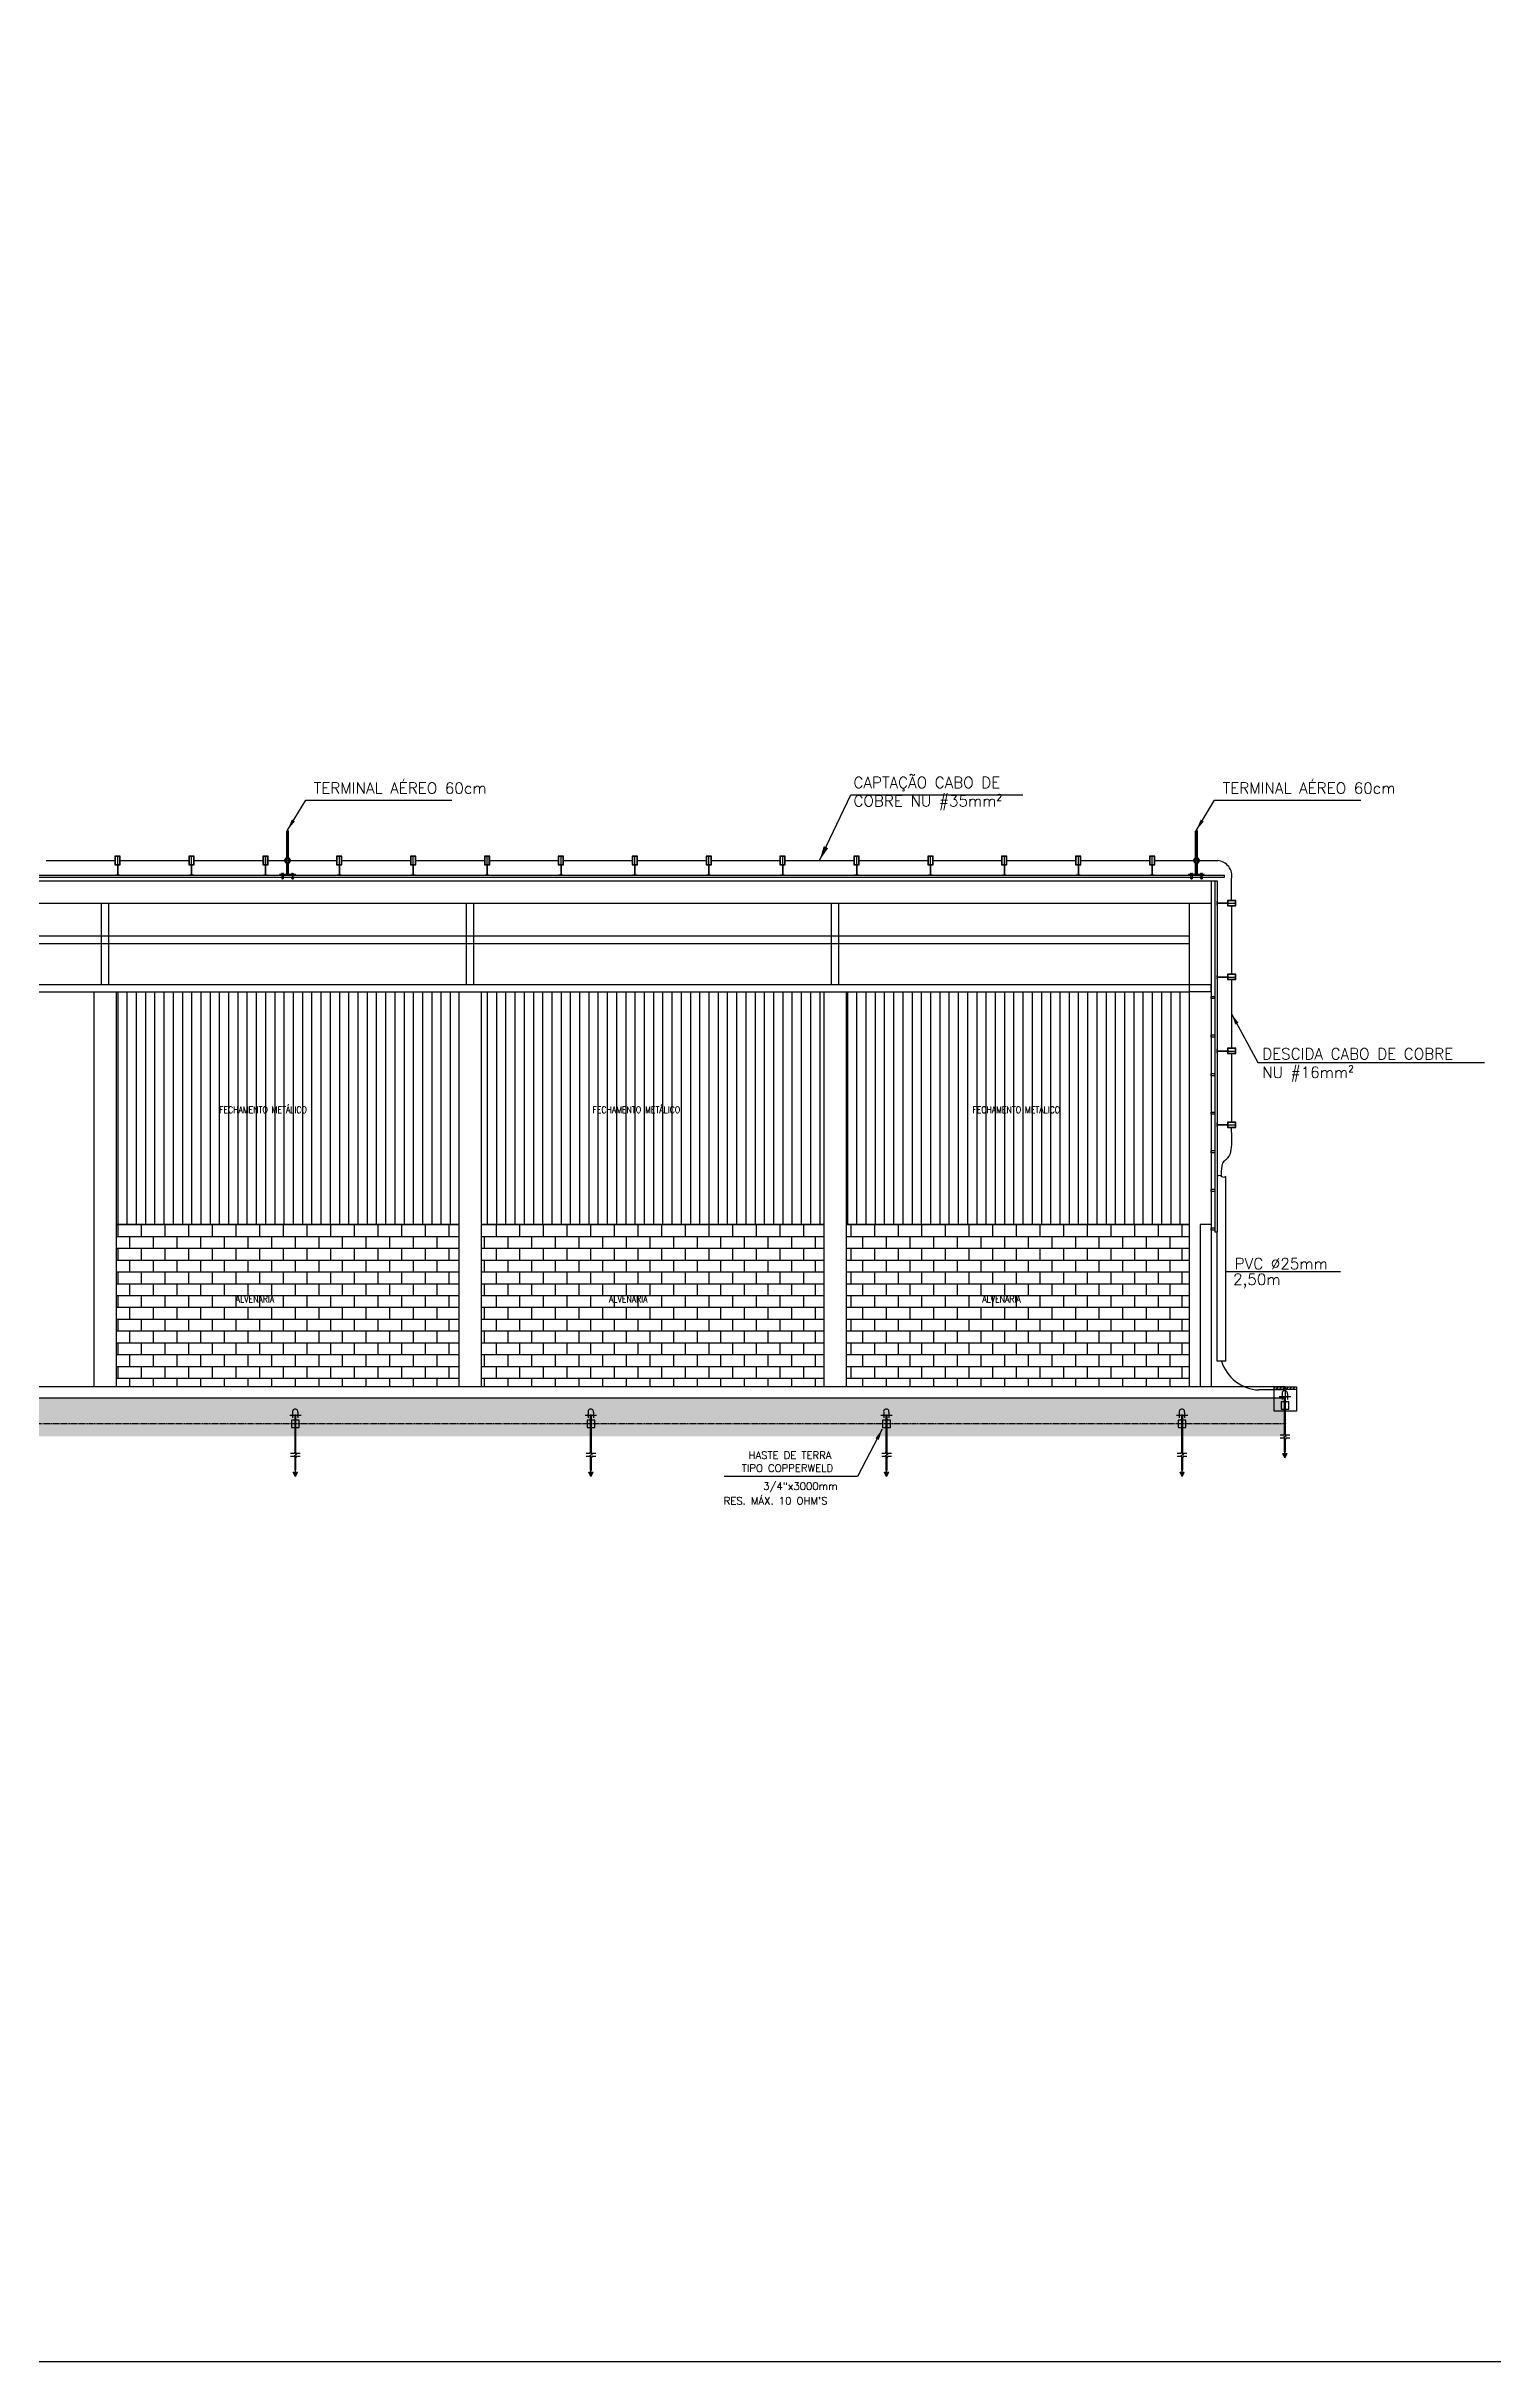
# Model space of a CAD drawing. Extents: x -800 to 12181, y -6101 to 2255.
# Drawn here: x 2163 to 4121, y -6101 to -2966 of the extents above; entities that cross this region are included whole.
import ezdxf

# ---------------------------------------------------------------- set-up
doc = ezdxf.new("R2010")
doc.units = 0
doc.header["$MEASUREMENT"] = 0
doc.linetypes.add('HIDDEN2', pattern=[0.1875, 0.125, -0.0625])
doc.layers.get('0').update_dxf_attribs({"linetype": 'CONTINUOUS'})
for name, color, linetype in [('_LAYOUT', 252, 'CONTINUOUS'), ('C01', 1, 'CONTINUOUS'), ('C03', 3, 'CONTINUOUS'), ('COTAS', 3, 'HIDDEN2'), ('PONTOS DE PARA-RAIOS', 1, 'CONTINUOUS'), ('SPDA ATERRAMENTO', 1, 'CONTINUOUS')]:
    doc.layers.add(name, color=color, linetype=linetype)
doc.styles.add('80CL', font='romans.shx', dxfattribs={"height": 2})
doc.styles.add('COTAS-ABA', font='simplex.shx', dxfattribs={"width": 0.85, "height": 0.18})
doc.styles.add('ROMANS', font='romans.shx')
doc.dimstyles.new('DETALHES', dxfattribs={"dimtxt": 2, "dimasz": 0.05, "dimexe": 0.18, "dimexo": 0.0625, "dimgap": 0.5, "dimtad": 1, "dimdec": 4, "dimzin": 0, "dimdsep": 46, "dimtxsty": 'ROMANS', "dimblk": 'DOT', "dimsah": 1, "dimcen": 0.09, "dimse1": 1, "dimse2": 1, "dimclrt": 153, "dimadec": 0, "dimazin": 0, "dimtfac": 1, "dimtdec": 4, "dimtofl": 0, "dimtmove": 0, "dimatfit": 3, "dimfxl": 1, "dimtolj": 1, "dimtzin": 0, "dimarcsym": 0})

# ---------------------------------------------------------------- blocks, each defined once
blk = doc.blocks.new('Apwr_pasup')
for p, q in [((-0.72, 2.784), (-0.72, 5.088)), ((-0.72, 5.088), (0.72, 5.088)), ((0.72, 2.784), (-0.72, 2.784)), ((-0.624, 2.88), (-0.624, 4.992)), ((-0.624, 4.992), (0.624, 4.992)), ((0.624, 2.88), (-0.624, 2.88)), ((-0.528, 0), (0.528, 0)), ((-0.048, 0), (-0.048, 4.992)), ((-0.048, 2.784), (-0.048, 0)), ((0.624, 4.992), (0.624, 2.88)), ((0.72, 5.088), (0.72, 2.784))]:
    blk.add_line(p, q)
at = {"const_width": 0.048}
for points in [[(-0.048, 2.784), (-0.048, 0)], [(0.048, 0), (0.048, 2.784)]]:
    blk.add_lwpolyline(points, dxfattribs=at)
blk = doc.blocks.new('60CM')
at = {"color": 3}
for p, q in [((0.1, 60.9), (-1.1, 59.4)), ((-1.1, 26.4), (-1.1, 59.4)), ((1.3, 59.4), (0.1, 60.9)), ((1.3, 26.5), (1.3, 59.4)), ((-10.7, 0.9), (-10.7, 0)), ((10.7, 0.9), (-10.7, 0.9)), ((-10.7, 0), (10.7, 0)), ((-8.1, 1.7), (-8.1, 1.3)), ((-6.9, 2), (-7.7, 2)), ((-7.4, -2.8), (-7.4, 0)), ((-6.9, 1.6), (-6.9, 2)), ((-6.5, 1.6), (-6.9, 1.6)), ((-6.5, 2), (-6.5, 1.6)), ((-6.5, 2), (-5.7, 2)), ((-5.9, 0), (-5.9, -2.8)), ((-5.3, 1.7), (-5.3, 1.3)), ((-4, 19.7), (-2.1, 23.4)), ((-2.1, 16), (-4, 19.7)), ((-2.5, 20.3), (-2.5, 19)), ((0.1, 23.4), (-2.1, 23.4)), ((0.1, 16), (-2.1, 16)), ((-1.4, 20.8), (-2, 20.8)), ((-1.4, 18.5), (-2, 18.5)), ((-1.1, 23.4), (-1.1, 26.4)), ((-1.1, 0.9), (-1.1, 16)), ((0.1, 23.4), (2.3, 23.4)), ((0.1, 16), (2.3, 16)), ((1.3, 23.4), (1.3, 26.5)), ((1.3, 0.9), (1.3, 16)), ((1.6, 20.8), (2.2, 20.8)), ((1.6, 18.5), (2.2, 18.5)), ((2.3, 23.4), (4.2, 19.7)), ((4.2, 19.7), (2.3, 16)), ((2.8, 20.3), (2.8, 19)), ((5.5, 1.7), (5.5, 1.3)), ((6.7, 2), (5.9, 2)), ((6.1, 0), (6.1, -2.8)), ((6.7, 2), (6.7, 1.6)), ((6.7, 1.6), (7.1, 1.6)), ((7.1, 2), (7.9, 2)), ((7.1, 1.6), (7.1, 2)), ((7.7, -2.8), (7.7, 0)), ((8.3, 1.7), (8.3, 1.3)), ((10.7, 0), (10.7, 0.9)), ((-7.5, -3.8), (-7.6, -4.1)), ((-7.6, -4.1), (-7.3, -4.1)), ((-7.6, -4.4), (-7.6, -4.6)), ((-7.6, -4.5), (-7.6, -4.5)), ((-7.6, -4.6), (-7.4, -4.6)), ((-7.4, -3.1), (-7.5, -3.5)), ((-7.5, -3.5), (-7.2, -3.5)), ((-7.5, -4.3), (-7.5, -4.3)), ((-7.4, -2.8), (-7.2, -2.8)), ((-5.9, -2.8), (-6.2, -2.8)), ((-5.9, -3.5), (-6.2, -3.5)), ((-6.1, -3.6), (-6.1, -3.6)), ((-5.9, -3.1), (-5.9, -3.5)), ((5.9, -4.6), (6, -4.4)), ((5.9, -4.6), (6.2, -4.6)), ((5.9, -4.8), (5.9, -4.9)), ((5.9, -4.9), (6.1, -5.3)), ((6, -3.8), (6, -4.1)), ((6, -4.1), (6.2, -4.1)), ((6.1, -2.8), (6.4, -2.8)), ((6.1, -3.1), (6.1, -3.5)), ((6.1, -3.5), (6.4, -3.5)), ((6.3, -3.6), (6.3, -3.6)), ((6.8, -3.3), (6.6, -5.1)), ((6.8, -3.3), (7, -3.3)), ((7, -3.3), (7.2, -5.1)), ((7.7, -2.8), (7.4, -2.8)), ((7.7, -3.5), (7.4, -3.5)), ((7.8, -4.6), (7.6, -4.6)), ((7.9, -4.9), (7.6, -5.3)), ((7.7, -3.1), (7.7, -3.5)), ((7.8, -4.5), (7.8, -4.5)), ((7.9, -4.8), (7.9, -4.9))]:
    blk.add_line(p, q, dxfattribs=at)
at = {"color": 1}
for p, q in [((-1.1, 26.4), (-1.1, 59.4)), ((-1, 26.4), (-1, 59.4)), ((-0.7, 26.4), (-0.7, 59.4)), ((-0.1, 26.4), (-0.1, 59.4)), ((0.5, 26.5), (0.5, 59.4)), ((1, 26.5), (1, 59.4)), ((1.2, 26.5), (1.2, 59.4)), ((-1.1, 23.4), (-1.1, 26.4)), ((-1.1, 0.9), (-1.1, 16)), ((-1, 23.4), (-1, 26.4)), ((-1, 0.9), (-1, 16)), ((-0.7, 23.4), (-0.7, 26.4)), ((-0.7, 0.9), (-0.7, 16)), ((-0.1, 23.4), (-0.1, 26.4)), ((-0.1, 0.9), (-0.1, 16)), ((0.5, 23.4), (0.5, 26.5)), ((0.5, 0.9), (0.5, 16)), ((1, 23.4), (1, 26.5)), ((1, 0.9), (1, 16)), ((1.2, 23.4), (1.2, 26.5)), ((1.2, 0.9), (1.2, 16))]:
    blk.add_line(p, q, dxfattribs=at)
at = {"color": 2}
for p, q in [((-9.6, 1.3), (-9.6, 0.9)), ((-9.6, 1.3), (-3.7, 1.3)), ((-3.7, 1.3), (-3.7, 0.9)), ((3.9, 1.3), (3.9, 0.9)), ((3.9, 1.3), (9.8, 1.3)), ((9.8, 1.3), (9.8, 0.9)), ((-6.4, -4.9), (-7, -4.9)), ((-7, -5), (-6.7, -5.2)), ((-6.5, -4), (-6.9, -4)), ((-6.5, -4.2), (-6.9, -4.2)), ((-6.5, -4.3), (-6.9, -4.3)), ((-6.5, -4.5), (-6.9, -4.5)), ((-6.4, -4.7), (-6.9, -4.7)), ((-6.6, -3.4), (-6.8, -3.4)), ((-6.6, -3.6), (-6.8, -3.6)), ((-6.5, -3.8), (-6.8, -3.8)), ((-6.6, -5.1), (-6.8, -5.1)), ((-6.7, -4), (-6.7, -4)), ((-6.7, -5.2), (-6.4, -5)), ((6.6, -4.7), (7.1, -4.7)), ((6.6, -4.9), (7.2, -4.9)), ((6.9, -5.2), (6.6, -5)), ((6.7, -3.8), (7, -3.8)), ((6.7, -4), (7.1, -4)), ((6.7, -4.2), (7.1, -4.2)), ((6.7, -4.3), (7.1, -4.3)), ((6.7, -4.5), (7.1, -4.5)), ((6.8, -3.4), (7, -3.4)), ((6.8, -3.6), (7, -3.6)), ((6.8, -5.1), (7, -5.1)), ((6.9, -4), (6.9, -4)), ((7.2, -5), (6.9, -5.2))]:
    blk.add_line(p, q, dxfattribs=at)
at = {"color": 3}
blk.add_lwpolyline([(-5.8, -3.8), (-5.8, -4.1), (-6, -4.1, 0.392447), (-5.8, -4.4), (-5.7, -4.6), (-6, -4.6, 0.482554), (-5.7, -4.8), (-5.7, -4.9), (-5.9, -5.3, -0.405875), (-6.4, -5.1), (-6.6, -3.3), (-6.8, -3.3), (-7, -5.1, -0.449647), (-7.4, -5.3), (-7.7, -4.9), (-7.7, -4.8)], format="xyb", dxfattribs=at)
blk.add_lwpolyline([(7.7, -3.8), (7.8, -4.1), (7.5, -4.1), (7.8, -4.4), (7.8, -4.6)], dxfattribs=at)
blk.add_circle((0.1, 19.7), 3.49, dxfattribs=at)
for centre, radius, start, end in [((-7.7, 1.7), 0.379, 90, 169.0814), ((-5.7, 1.7), 0.379, 10.9186, 90), ((-2.5, 20.9), 0.561, 266.3623, 354.8021), ((-2.5, 18.5), 0.561, 5.1979, 93.6377), ((0.1, 19.7), 2.39, 30.1149, 149.8851), ((0.1, 19.7), 2.4, 210.8292, 329.1708), ((0.1, 21.6), 1.66, 207.6289, 332.3711), ((0.1, 17.8), 1.66, 27.6289, 152.3711), ((2.7, 20.9), 0.561, 185.1979, 273.6377), ((2.7, 18.5), 0.561, 86.3623, 174.8021), ((5.9, 1.7), 0.379, 90, 169.0814), ((7.9, 1.7), 0.379, 10.9186, 90), ((-7.6, -4.6), 0.206, 255.3317, 358.371), ((-7.6, -4.1), 0.296, 273.6608, 359.3703), ((-7.5, -3.5), 0.296, 263.0397, 359.3703), ((-7.4, -2.8), 0.288, 268.473, 0), ((-5.9, -2.8), 0.288, 180, 271.527), ((-5.9, -3.5), 0.296, 180.6297, 276.9603), ((6, -4.6), 0.206, 255.3317, 358.371), ((6.1, -3.5), 0.296, 263.0397, 359.3703), ((5.9, -4.1), 0.296, 273.6608, 359.3703), ((6.1, -2.8), 0.288, 268.473, 0), ((6.2, -5), 0.383, 252.8145, 341.1785), ((7.5, -5), 0.302, 196.0352, 292.8789), ((7.6, -2.8), 0.288, 180, 271.527), ((7.7, -3.5), 0.296, 180.6297, 276.9603), ((7.8, -4.6), 0.206, 181.629, 283.9187)]:
    blk.add_arc(centre, radius, start, end, dxfattribs=at)
blk = doc.blocks.new('haste')
for p, q in [((-1434.9, -7744.3), (-1439.7, -7744.3)), ((-1434.9, -7748.1), (-1439.7, -7748.1)), ((-1434.9, -7744.3), (-1434.1, -7742.4)), ((-1434.9, -7748.1), (-1434.1, -7746.2)), ((-1433.2, -7744.3), (-1434.1, -7742.4)), ((-1433.2, -7748.1), (-1434.1, -7746.2)), ((-1433.2, -7744.3), (-1432.4, -7746.3)), ((-1433.2, -7748.1), (-1432.4, -7750)), ((-1431.6, -7744.3), (-1432.4, -7746.3)), ((-1431.6, -7748.1), (-1432.4, -7750)), ((-1426.7, -7744.3), (-1431.6, -7744.3)), ((-1426.7, -7748.1), (-1431.6, -7748.1))]:
    blk.add_line(p, q)
at = {"layer": 'SPDA ATERRAMENTO'}
for p, q in [((-1440.9, -7692), (-1425.5, -7692)), ((-1437, -7688.2), (-1437, -7695.9)), ((-1429.9, -7688.1), (-1429.9, -7695.9)), ((-1433.2, -7775.1), (-1436, -7769.2)), ((-1436, -7769.2), (-1430.3, -7769.2)), ((-1434.1, -7766.6), (-1432.4, -7766.6)), ((-1433.2, -7769.2), (-1433.2, -7766.6)), ((-1433.2, -7775.1), (-1430.3, -7769.2))]:
    blk.add_line(p, q, dxfattribs=at)
for points in [[(-1438.5, -7698.9), (-1438.5, -7708.8), (-1428, -7708.8), (-1428, -7698.9)], [(-1437.8, -7692), (-1437.8, -7692.6), (-1436.2, -7692.6), (-1436.2, -7692)], [(-1430.7, -7692), (-1430.7, -7692.6), (-1429.1, -7692.6), (-1429.1, -7692)]]:
    blk.add_lwpolyline(points, close=True, dxfattribs=at)
for points in [[(-1434.1, -7692.3), (-1434.1, -7742.4)], [(-1432.4, -7746.2), (-1432.4, -7692.3), (-1434.1, -7692.3)], [(-1434.1, -7746.2), (-1434.1, -7766.6)], [(-1432.4, -7766.6), (-1432.4, -7750)]]:
    blk.add_lwpolyline(points, dxfattribs=at)
blk.add_arc((-1433.5, -7687.5), 3.63, 351.1778, 189.8889, dxfattribs=at)
blk.add_solid([(-1430.3, -7769.2), (-1433.2, -7775.1), (-1436, -7769.2)], dxfattribs=at)

msp = doc.modelspace()

# ---------------------------------------------------------------- hatches: boundary and pattern name
h = msp.add_hatch()
h.set_pattern_fill('ANSI31', color=256, style=0)
h.set_pattern_definition([(45, (-10546.725, 72.927), (-2.245064, 2.245064), [])])
edge = h.paths.add_edge_path()
edge.add_spline(control_points=[(3848.775, -4784.27), (3848.843, -4783.285), (3848.748, -4782.278), (3848.531, -4781.27)], knot_values=[16.3354156, 16.3354156, 16.3354156, 16.3354156, 19.38105221, 19.38105221, 19.38105221, 19.38105221], degree=3, periodic=0)
edge.add_line((3848.531, -4781.27), (3824.289, -4781.27))
edge.add_line((3824.289, -4781.27), (3824.289, -4784.27))
edge.add_line((3824.289, -4784.27), (3848.775, -4784.27))
edge = h.paths.add_edge_path()
edge.add_line((3854.289, -4781.27), (3848.531, -4781.27))
edge.add_spline(control_points=[(3848.531, -4781.27), (3848.748, -4782.278), (3848.843, -4783.285), (3848.775, -4784.27)], knot_values=[16.3354156, 16.3354156, 16.3354156, 16.3354156, 19.38105221, 19.38105221, 19.38105221, 19.38105221], degree=3, periodic=0)
edge.add_line((3848.775, -4784.27), (3854.289, -4784.27))
edge.add_line((3854.289, -4784.27), (3854.289, -4781.27))
at = {"layer": '_LAYOUT'}
h = msp.add_hatch(dxfattribs=at)
h.set_pattern_fill('LINE', color=256, scale=100, angle=90, style=0)
h.set_pattern_definition([(90, (-254940.354, 205678.485), (-12.5, 8e-16), [])])
h.paths.add_polyline_path([(2721.038, -4246.27), (2257.038, -4246.27), (2257.038, -4561.27), (2721.038, -4561.27)])
h.paths.add_polyline_path([(3215.038, -4246.27), (2751.038, -4246.27), (2751.038, -4561.27), (3215.038, -4561.27)])
h.paths.add_polyline_path([(3709.038, -4246.27), (3245.038, -4246.27), (3245.038, -4561.27), (3709.038, -4561.27)])
h.paths.add_polyline_path([(2393.785, -4413.181), (2534.292, -4413.181), (2534.292, -4397.109), (2393.785, -4397.109)], flags=24)
h.paths.add_polyline_path([(2899.04, -4413.181), (3039.547, -4413.181), (3039.547, -4397.109), (2899.04, -4397.109)], flags=24)
h.paths.add_polyline_path([(3413.206, -4413.181), (3553.713, -4413.181), (3553.713, -4397.109), (3413.206, -4397.109)], flags=24)
h = msp.add_hatch(dxfattribs=at)
h.set_pattern_fill('AR-B816', color=256, scale=2, style=0)
h.set_pattern_definition([(0, (-254940.354, 205678.485), (0, 16), []), (90, (-254940.354, 205678.485), (-16, 16), [16, -16])])
h.paths.add_polyline_path([(2721.038, -4561.27), (2257.038, -4561.27), (2257.038, -4781.27), (2721.038, -4781.27)])
h.paths.add_polyline_path([(3215.038, -4561.27), (2751.038, -4561.27), (2751.038, -4781.27), (3215.038, -4781.27)])
h.paths.add_polyline_path([(3709.038, -4561.27), (3245.038, -4561.27), (3245.038, -4781.27), (3709.038, -4781.27)])
h.paths.add_polyline_path([(2416.647, -4669.024), (2481.982, -4669.024), (2481.982, -4655.524), (2416.647, -4655.524)], flags=24)
h.paths.add_polyline_path([(2921.902, -4669.024), (2987.238, -4669.024), (2987.238, -4655.524), (2921.902, -4655.524)], flags=24)
h.paths.add_polyline_path([(3426.923, -4669.024), (3492.259, -4669.024), (3492.259, -4655.524), (3426.923, -4655.524)], flags=24)
h = msp.add_hatch(dxfattribs=at)
h.set_pattern_fill('EARTH', color=256, scale=75, angle=45, style=0)
h.set_pattern_definition([(135, (139828.02, 104637.002), (-3e-15, 26.5165043), [18.75, -18.75]), (135, (139832.992, 104641.974), (-3e-15, 26.5165043), [18.75, -18.75]), (135, (139837.963, 104646.946), (-3e-15, 26.5165043), [18.75, -18.75]), (45, (139837.963, 104650.26), (26.5165043, 6e-15), [18.75, -18.75]), (45, (139832.992, 104655.232), (26.5165043, 6e-15), [18.75, -18.75]), (45, (139828.02, 104660.204), (26.5165043, 6e-15), [18.75, -18.75])])
h.paths.add_polyline_path([(1139.038, -4848.354), (1139.038, -4796.27), (3839.038, -4796.27), (3839.038, -4848.354)])
at = {"layer": 'COTAS'}
h = msp.add_hatch(color=256, dxfattribs=at)
edge = h.paths.add_edge_path()
edge.add_arc((3839.038, -4831.27), 1, 0, 360)

# ---------------------------------------------------------------- linework, layer by layer
msp.add_line((3824.289, -4784.27, 4.477), (3854.289, -4784.27, 4.477))
at = {"elevation": 4.477}
msp.add_lwpolyline([(3824.289, -4814.27), (3824.289, -4781.27), (3854.289, -4781.27), (3854.289, -4814.27)], close=True, dxfattribs=at)
at = {"layer": '_LAYOUT'}
for p, q in [((1229.038, -4088.278), (3757.038, -4088.278)), ((1229.038, -4091.278), (3757.038, -4091.278)), ((1239.038, -4096.278), (3747.038, -4096.278)), ((3739.038, -4096.278), (3739.038, -4561.27)), ((3744.038, -4096.278), (3744.038, -4571.27)), ((3747.038, -4096.278), (3747.038, -4571.27)), ((3757.038, -4091.278), (3757.038, -4088.278)), ((1239.038, -4126.278), (3739.038, -4126.278)), ((2237.305, -4236.27), (2237.305, -4126.278)), ((2247.305, -4236.27), (2247.305, -4126.278)), ((2731.305, -4236.27), (2731.305, -4126.278)), ((2741.305, -4236.27), (2741.305, -4126.278)), ((3225.305, -4236.27), (3225.305, -4126.278)), ((3235.305, -4236.27), (3235.305, -4126.278)), ((3709.038, -4126.278), (3709.038, -4781.27)), ((1269.038, -4170.766), (3709.038, -4170.766)), ((1269.038, -4180.766), (3709.038, -4180.766)), ((1239.038, -4236.27), (3739.038, -4236.27)), ((1269.038, -4246.27), (3709.038, -4246.27)), ((2227.038, -4246.27), (2227.038, -4781.27)), ((2257.038, -4246.27), (2257.038, -4781.27)), ((2721.038, -4246.27), (2721.038, -4781.27)), ((2751.038, -4246.27), (2751.038, -4781.27)), ((3215.038, -4246.27), (3215.038, -4781.27)), ((3245.038, -4246.27), (3245.038, -4781.27)), ((3739.038, -4246.27), (3709.038, -4246.27)), ((3709.038, -4246.27), (3709.038, -4781.27)), ((3739.038, -4246.27), (3739.038, -4236.27)), ((3739.038, -4246.27), (3739.038, -4781.27)), ((2721.038, -4561.27), (2257.038, -4561.27)), ((3215.038, -4561.27), (2751.038, -4561.27)), ((3709.038, -4561.27), (3245.038, -4561.27)), ((3724.038, -4561.27), (3724.038, -4781.27)), ((3739.038, -4561.27), (3724.038, -4561.27)), ((3739.038, -4561.27), (3739.038, -4781.27)), ((3744.038, -4571.27), (3747.038, -4571.27)), ((3839.038, -4781.27), (1139.038, -4781.27)), ((3839.038, -4781.27), (3839.038, -4796.27)), ((3839.038, -4781.27), (3839.038, -4796.27)), ((3839.038, -4796.27), (1139.038, -4796.27))]:
    msp.add_line(p, q, dxfattribs=at)
for points in [[(-799.838, 330.178), (7876.886, 330.178), (7876.886, -6100.79), (-799.838, -6100.79)], [(3744.038, -4255.56), (3739.038, -4255.56), (3739.038, -4252.56), (3744.038, -4252.56)], [(3744.038, -4307.771), (3739.038, -4307.771), (3739.038, -4304.771), (3744.038, -4304.771)], [(3744.038, -4359.983), (3739.038, -4359.983), (3739.038, -4356.983), (3744.038, -4356.983)], [(3744.038, -4412.195), (3739.038, -4412.195), (3739.038, -4409.195), (3744.038, -4409.195)], [(3744.038, -4464.406), (3739.038, -4464.406), (3739.038, -4461.406), (3744.038, -4461.406)], [(3744.038, -4516.618), (3739.038, -4516.618), (3739.038, -4513.618), (3744.038, -4513.618)], [(3744.038, -4568.83), (3739.038, -4568.83), (3739.038, -4565.83), (3744.038, -4565.83)]]:
    msp.add_lwpolyline(points, close=True, dxfattribs=at)
at = {"layer": 'C01'}
msp.add_line((3913.875, -4625.573), (3758.98, -4625.573), dxfattribs=at)
at = {"layer": 'COTAS', "ltscale": 10}
msp.add_line((3839.038, -4831.27), (1139.038, -4831.27), dxfattribs=at)
at = {"layer": 'COTAS'}
msp.add_circle((3839.038, -4831.27), 1, dxfattribs=at)
at = {"layer": 'PONTOS DE PARA-RAIOS'}
for p, q in [((3766.718, -4122.678), (3766.718, -4093.473)), ((3766.718, -4129.878), (3766.718, -4222.678)), ((3766.718, -4229.878), (3766.718, -4322.678)), ((3766.718, -4329.878), (3766.718, -4422.678)), ((3758.98, -4746.27), (3758.98, -4496.27)), ((3747.038, -4746.27), (3747.038, -4571.27)), ((3758.98, -4746.27), (3747.038, -4746.27))]:
    msp.add_line(p, q, dxfattribs=at)
for points in [[(2162.638, -4068.615), (2255.438, -4068.615)], [(2262.638, -4068.615), (2355.438, -4068.615)], [(2362.638, -4068.615), (2455.438, -4068.615)], [(2462.638, -4068.615), (2555.438, -4068.615)], [(2562.638, -4068.615), (2655.438, -4068.615)], [(2662.638, -4068.615), (2755.438, -4068.615)], [(2762.638, -4068.615), (2855.438, -4068.615)], [(2862.638, -4068.615), (2955.438, -4068.615)], [(2962.638, -4068.615), (3055.438, -4068.615)], [(3062.638, -4068.615), (3155.438, -4068.615)], [(3162.638, -4068.615), (3255.438, -4068.615)], [(3262.638, -4068.615), (3355.438, -4068.615)], [(3362.638, -4068.615), (3455.438, -4068.615)], [(3462.638, -4068.615), (3555.438, -4068.615)], [(3562.638, -4068.615), (3655.438, -4068.615)], [(3662.638, -4068.615), (3747.837, -4068.615)]]:
    msp.add_lwpolyline(points, dxfattribs=at)
for centre, radius, start, end in [((3745.916, -4089.674), 21.146, 349.649976, 84.787646), ((3805.967, -4730.032), 55.391, 197.046457, 267.383839)]:
    msp.add_arc(centre, radius, start, end, dxfattribs=at)
for points, knots in [([(3753.029, -4496.295), (3753.029, -4496.295), (3752.748, -4479.909, -0.215), (3762.578, -4468.616, -0.054), (3768.413, -4470.425), (3766.718, -4429.878)], [4.70576719, 4.70576719, 4.70576719, 4.70576719, 11.21038474, 14.65839904, 33.55485536, 33.55485536, 33.55485536, 33.55485536]), ([(3758.98, -4496.27), (3758.037, -4496.893), (3756.097, -4498.232), (3753.105, -4496.361), (3750.136, -4494.406), (3748.115, -4495.622), (3747.038, -4496.27)], [0, 0, 0, 0, 3.02823929, 6.49948349, 9.51110784, 12.94740962, 12.94740962, 12.94740962, 12.94740962])]:
    msp.add_open_spline(points, degree=3, knots=knots, dxfattribs=at)
at = {"layer": 'SPDA ATERRAMENTO'}
for p, q in [((3838.613, -4785.366), (3803.438, -4785.366)), ((3838.613, -4786.237, 4.477), (3838.613, -4785.366))]:
    msp.add_line(p, q, dxfattribs=at)

# ---------------------------------------------------------------- block references
for p in [(5272.114, 2897.66, 4.477), (3932.904, 2872.72), (4332.904, 2872.72), (4732.904, 2872.72), (5132.904, 2872.72)]:
    msp.add_blockref('haste', p)
at = {"layer": 'PONTOS DE PARA-RAIOS'}
for p in [(2489.038, -4088.278), (3719.038, -4088.278)]:
    msp.add_blockref('60CM', p, dxfattribs=at)
at = {"layer": 'PONTOS DE PARA-RAIOS', "xscale": -5, "yscale": 5, "zscale": 5}
for p in [(2259.038, -4088.278), (2359.038, -4088.278), (2459.038, -4088.278), (2559.038, -4088.278), (2659.038, -4088.278), (2759.038, -4088.278), (2859.038, -4088.278), (2959.038, -4088.278), (3059.038, -4088.278), (3159.038, -4088.278), (3259.038, -4088.278), (3359.038, -4088.278), (3459.038, -4088.278), (3559.038, -4088.278), (3659.038, -4088.278)]:
    msp.add_blockref('Apwr_pasup', p, dxfattribs=at)
at = {"layer": 'PONTOS DE PARA-RAIOS', "xscale": -5, "yscale": 5, "zscale": 5, "rotation": 270}
for p in [(3747.038, -4126.278), (3747.038, -4226.278), (3747.038, -4326.278), (3747.038, -4426.278)]:
    msp.add_blockref('Apwr_pasup', p, dxfattribs=at)

# ---------------------------------------------------------------- texts
at = {"layer": '_LAYOUT', "style": 'COTAS-ABA', "width": 0.85}
for s, p in [('FECHAMENTO METÁLICO', (2396.463, -4410.502)), ('FECHAMENTO METÁLICO', (2901.719, -4410.502)), ('FECHAMENTO METÁLICO', (3415.884, -4410.502)), ('ALVENARIA', (2418.897, -4666.774)), ('ALVENARIA', (2924.152, -4666.774)), ('ALVENARIA', (3429.173, -4666.774))]:
    msp.add_text(s, height=9, dxfattribs=at).set_placement(p)
at = {"layer": 'C03', "style": '80CL'}
for s, height, p in [('PVC %%C25mm', 15, (3770.898, -4621.906)), ('2,50m', 15, (3768.676, -4643.104)), ('TIPO COPPERWELD', 10, (3103.711, -4896.138, 4.477)), ('HASTE DE TERRA', 10, (3112.909, -4878.705, 4.477)), ('3/4"x3000mm', 10, (3132.813, -4920.551, 4.477)), ("RES. MÁX. 10 OHM'S", 10, (3079.244, -4940.485, 4.477))]:
    msp.add_text(s, height=height, dxfattribs=at).set_placement(p)
at = {"layer": 'C03', "char_height": 15, "attachment_point": 1, "style": '80CL'}
for s, insert, width in [('TERMINAL AÉREO 60cm', (2524.52, -3963.128), 246.02178), ('CAPTAÇÃO CABO DE\\PCOBRE NU #35mm²', (3254.92, -3955.544), 377.0604), ('TERMINAL AÉREO 60cm', (3754.52, -3963.128), 246.02178), ('DESCIDA CABO DE COBRE NU #16mm²', (3808.029, -4322.876), 312.89903)]:
    msp.add_mtext(s, dxfattribs=dict(at, insert=insert, width=width))

# ---------------------------------------------------------------- leaders
at = {"layer": 'C01', "ltscale": 5}
msp.add_leader([(3209.033, -4068.624), (3251.355, -3979.897), (3484.313, -3979.897)], dimstyle='DETALHES', override={"dimtxt": 0.2, "dimasz": 20, "dimgap": 0.1}, dxfattribs=at)
at = {"layer": 'C01', "ltscale": 2}
for points in [[(2489.139, -4027.351), (2513.672, -3986.823), (2711.481, -3986.823)], [(3719.139, -4027.351), (3743.672, -3986.823), (3941.481, -3986.823)]]:
    msp.add_leader(points, dimstyle='DETALHES', override={"dimtxt": 0.2, "dimasz": 15, "dimgap": 0.1}, dxfattribs=at)
at = {"layer": 'C01'}
for points in [[(3766.718, -4276.278), (3802.044, -4342.273), (4108.696, -4342.273)], [(3293.949, -4838.531, 4.477), (3260.406, -4902.333, 4.477), (3080.174, -4902.333, 4.477)]]:
    msp.add_leader(points, dimstyle='DETALHES', override={"dimtxt": 0.2, "dimasz": 15, "dimgap": 0.1}, dxfattribs=at)

doc.saveas('drawing.dxf')
